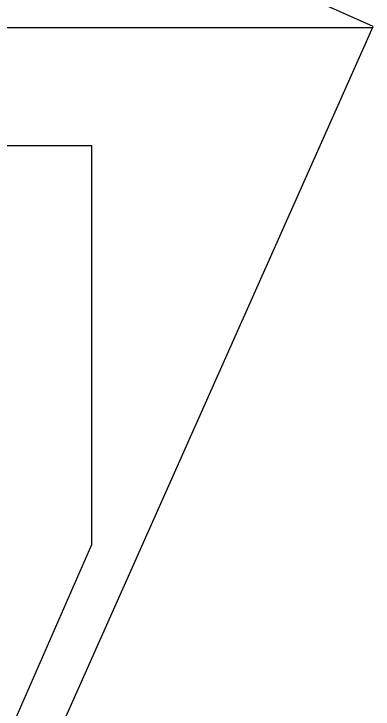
# Model space of a CAD drawing. Header units: inches. Extents: x 15 to 22798, y 21 to 21519.
# Drawn here: x 7153 to 7609, y 14978 to 15861 of the extents above; entities that cross this region are included whole.
import ezdxf

# ---------------------------------------------------------------- set-up
doc = ezdxf.new("R2010")
doc.units = ezdxf.units.IN
doc.header["$MEASUREMENT"] = 0

msp = doc.modelspace()

# ---------------------------------------------------------------- linework, layer by layer
for p, q in [((6290.31, 15843.42), (7608.46, 15843.42)), ((6940.31, 15693.42), (7252.33, 15693.42)), ((7252.33, 15187.37), (7252.33, 15693.42)), ((7009.58, 14633.42), (7252.33, 15187.37))]:
    msp.add_line(p, q)
msp.add_lwpolyline([(4968.49, 14830.34), (6795.71, 14017.16), (7608.89, 15844.39), (5781.66, 16657.56)], close=True)

doc.saveas('drawing.dxf')
